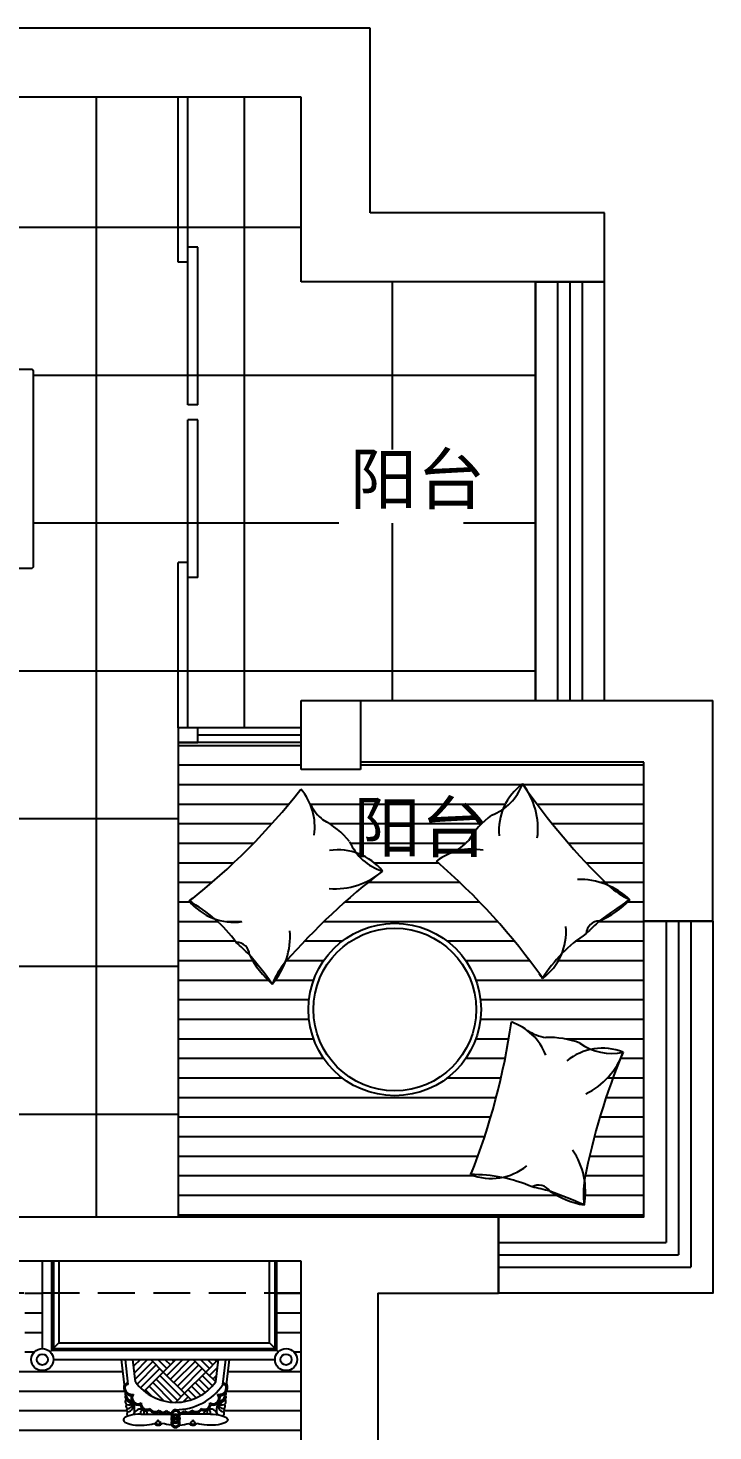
# Model space of a CAD drawing. Header units: millimetres. Extents: x 50914 to 68279, y -719533 to -710378.
# Drawn here: x 65501 to 68279, y -716073 to -710378 of the extents above; entities that cross this region are included whole.
import ezdxf

# ---------------------------------------------------------------- set-up
doc = ezdxf.new("R2010")
doc.units = ezdxf.units.MM
doc.header["$LTSCALE"] = 10
doc.linetypes.add('TRATTEGGIATA2', pattern=[0.375, 0.25, -0.125])
doc.layers.get('0').update_dxf_attribs({"linetype": 'CONTINUOUS'})
for name, color, linetype in [('__3', 250, 'CONTINUOUS'), ('__4', 38, 'CONTINUOUS'), ('___', 3, 'CONTINUOUS'), ('___0', 250, 'CONTINUOUS'), ('____', 45, 'CONTINUOUS'), ('____0', 250, 'CONTINUOUS'), ('_____', 5, 'CONTINUOUS'), ('________IFF-FURN-DETAIL', 252, 'CONTINUOUS')]:
    doc.layers.add(name, color=color, linetype=linetype)
doc.styles.add('DIM', font='arial.ttf')

msp = doc.modelspace()

# ---------------------------------------------------------------- hatches: boundary and pattern name
at = {"layer": '___0', "ltscale": 60}
h = msp.add_hatch(dxfattribs=at)
h.set_pattern_fill('ANSI31', color=256, scale=25, angle=135, style=0)
h.set_pattern_definition([(180, (-1176.07, -15426.53), (-7e-15, -79.375), [])])
edge = h.paths.add_edge_path()
edge.add_line((66190.7, -716539.9), (66190.7, -717744.2))
edge.add_line((66190.7, -717744.2), (65826.5, -717744.2))
edge.add_line((65826.5, -717744.2), (65826.5, -718703.2))
edge.add_line((65826.5, -718703.2), (66428.7, -718703.2))
edge.add_line((66428.7, -718703.2), (66428.7, -719253.2))
edge.add_line((66428.7, -719253.2), (66609.4, -719253.2))
edge.add_line((66609.4, -719253.2), (66609.4, -718403.2))
edge.add_line((66609.4, -718403.2), (66609.4, -716733.2))
edge.add_line((66609.4, -716733.2), (66609.4, -715513.2))
edge.add_line((66609.4, -715513.2), (66510.4, -715513.2))
edge.add_line((66510.4, -715513.2), (66510.4, -715745.7))
edge.add_line((66510.4, -715745.7), (66516.1, -715751.4))
edge.add_arc((66547.9, -715783.2), 45, 0, 135, ccw=False)
edge.add_arc((66547.9, -715783.2), 45, 180, 360, ccw=False)
edge.add_line((66502.9, -715783.2), (66318.4, -715783.2))
edge.add_line((66318.4, -715783.2), (66306.9, -715882))
edge.add_arc((66276.6, -715896.2), 33.5, -38.4102, 25.1452, ccw=False)
edge.add_arc((66296.1, -715922.2), 8.51, -51.2417, 37.9767, ccw=False)
edge.add_arc((66295.5, -715935.4), 8.85, -60.8604, 47.5954, ccw=False)
edge.add_arc((66288.2, -715953.4), 15.4, -54.8634, 41.5983, ccw=False)
edge.add_arc((66292.5, -715973.4), 8.76, -71.8146, 58.5496, ccw=False)
edge.add_arc((66290.4, -715988.3), 8.14, -66.8155, 53.5504, ccw=False)
edge.add_arc((66286.7, -716003.2), 10.2, -59.8676, 46.6026, ccw=False)
edge.add_ellipse((66240.7, -716027.5), major_axis=(70.6, 0), ratio=0.318785, start_angle=195.3273, end_angle=376.9357, ccw=False)
edge.add_arc((66170.1, -716027.5), 22.5, 220.6877, 319.3123, ccw=False)
edge.add_ellipse((66099.6, -716027.5), major_axis=(-70.6, 0), ratio=0.318785, start_angle=125.9695, end_angle=164.6727, ccw=False)
edge.add_arc((66099.6, -716041), 18, 207.8937, 332.1063, ccw=False)
edge.add_ellipse((66099.6, -716027.5), major_axis=(70.6, 0), ratio=0.318785, start_angle=195.3273, end_angle=234.0305, ccw=False)
edge.add_arc((66029, -716027.5), 22.5, 220.6877, 319.3123, ccw=False)
edge.add_ellipse((65958.4, -716027.5), major_axis=(70.6, 0), ratio=0.318785, start_angle=163.0643, end_angle=344.6727, ccw=False)
edge.add_arc((65912.5, -716003.2), 10.2, 133.3974, 239.8676, ccw=False)
edge.add_arc((65908.7, -715988.3), 8.14, 126.4496, 246.8155, ccw=False)
edge.add_arc((65906.6, -715973.4), 8.76, 121.4504, 251.8146, ccw=False)
edge.add_arc((65910.9, -715953.4), 15.4, 138.4017, 234.8634, ccw=False)
edge.add_arc((65903.7, -715935.4), 8.85, 132.4046, 240.8604, ccw=False)
edge.add_arc((65903, -715922.2), 8.51, 142.0233, 231.2417, ccw=False)
edge.add_arc((65922.6, -715896.2), 33.5, 154.8548, 218.4102, ccw=False)
edge.add_line((65892.2, -715882), (65880.8, -715783.2))
edge.add_line((65880.8, -715783.2), (65604, -715783.2))
edge.add_arc((65559, -715783.2), 45, 180, 360, ccw=False)
edge.add_arc((65559, -715783.2), 45, 90, 180, ccw=False)
edge.add_line((65559, -715738.2), (65559, -715513.2))
edge.add_line((65559, -715513.2), (65488.4, -715513.2))
edge.add_line((65488.4, -715513.2), (65488.4, -715783.2))
edge.add_line((65488.4, -715783.2), (64288.4, -715783.2))
edge.add_line((64288.4, -715783.2), (64288.4, -715513.2))
edge.add_line((64288.4, -715513.2), (60759.4, -715513.2))
edge.add_line((60759.4, -715513.2), (60759.4, -715563.2))
edge.add_line((60759.4, -715563.2), (60539.4, -715563.2))
edge.add_line((60539.4, -715563.2), (60539.4, -716433.2))
edge.add_line((60539.4, -716433.2), (61539.4, -716433.2))
edge.add_line((61539.4, -716433.2), (62309.4, -716433.2))
edge.add_line((62309.4, -716433.2), (62539.4, -716433.2))
edge.add_line((62539.4, -716433.2), (62539.4, -716953.2))
edge.add_line((62539.4, -716953.2), (63139.4, -716953.2))
edge.add_line((63139.4, -716953.2), (63139.4, -719253.2))
edge.add_line((63139.4, -719253.2), (63424.4, -719253.2))
edge.add_line((63424.4, -719253.2), (63424.4, -718703.2))
edge.add_line((63424.4, -718703.2), (64026.5, -718703.2))
edge.add_line((64026.5, -718703.2), (64026.5, -717744.2))
edge.add_line((64026.5, -717744.2), (63640.7, -717744.2))
edge.add_line((63640.7, -717744.2), (63640.7, -716539.9))
edge.add_line((63640.7, -716539.9), (66190.7, -716539.9))
at = {"layer": '___0'}
h = msp.add_hatch(dxfattribs=at)
h.set_pattern_fill('AR-PARQ1', color=256, scale=0.4, angle=225, style=0, double=1)
h.set_pattern_definition([(315, (-377761.78, -151500.34), (172.420918, -3e-14), [121.92, -121.92]), (315, (-377776.15, -151514.7), (172.420918, -3e-14), [121.92, -121.92]), (315, (-377790.51, -151529.07), (172.420918, -3e-14), [121.92, -121.92]), (315, (-377804.88, -151543.44), (172.420918, -3e-14), [121.92, -121.92]), (315, (-377819.25, -151557.81), (172.420918, -3e-14), [121.92, -121.92]), (315, (-377833.62, -151572.18), (172.420918, -3e-14), [121.92, -121.92]), (315, (-377847.99, -151586.55), (172.420918, -3e-14), [121.92, -121.92]), (225, (-377675.57, -151586.55), (-172.420918, 3e-14), [121.92, -121.92]), (225, (-377661.2, -151600.92), (-172.420918, 3e-14), [121.92, -121.92]), (225, (-377646.83, -151615.28), (-172.420918, 3e-14), [121.92, -121.92]), (225, (-377632.46, -151629.65), (-172.420918, 3e-14), [121.92, -121.92]), (225, (-377618.09, -151644.02), (-172.420918, 3e-14), [121.92, -121.92]), (225, (-377603.73, -151658.39), (-172.420918, 3e-14), [121.92, -121.92]), (225, (-377589.36, -151672.76), (-172.420918, 3e-14), [121.92, -121.92])])
edge = h.paths.add_edge_path()
edge.add_line((65926.1, -715783.2), (65936.6, -715874.1))
edge.add_ellipse((66099.6, -715755.5), major_axis=(-142.5, -142.5), ratio=1, start_angle=351.054, end_angle=458.946)
edge.add_line((66262.5, -715874.1), (66273.1, -715783.2))
edge.add_line((66273.1, -715783.2), (65926.1, -715783.2))

# ---------------------------------------------------------------- linework, layer by layer
at = {"ltscale": 60}
for p, q in [((66889.4, -710378.2), (53584.4, -710378.2)), ((66889.4, -711128.2), (66889.4, -710378.2)), ((66609.4, -710658.2), (57374.4, -710658.2)), ((66609.4, -711408.2), (66609.4, -710658.2)), ((67839.4, -711128.2), (66889.4, -711128.2)), ((67839.4, -711408.2), (67839.4, -711128.2)), ((67559.4, -711408.2), (66609.4, -711408.2)), ((67559.4, -711408.2), (67839.4, -711408.2)), ((66609.4, -713388.2), (66609.4, -713108.2)), ((66609.4, -713108.2), (66849.4, -713108.2)), ((66609.4, -713108.2), (68279.4, -713108.2)), ((66849.4, -713108.2), (66849.4, -713388.2)), ((68279.4, -714003.2), (68279.4, -713108.2)), ((67999.4, -713358.2), (66849.4, -713358.2)), ((67999.4, -714003.2), (67999.4, -713358.2)), ((66849.4, -713388.2), (66609.4, -713388.2)), ((68279.4, -714003.2), (67999.4, -714003.2)), ((61624.4, -715203.2), (67409.4, -715203.2)), ((67409.4, -715203.2), (67409.4, -715513.2)), ((66609.4, -715383.2), (61624.4, -715383.2)), ((66609.4, -716733.2), (66609.4, -715383.2)), ((66919.4, -715513.2), (67409.4, -715513.2)), ((66919.4, -715513.2), (66919.4, -716453.2))]:
    msp.add_line(p, q, dxfattribs=at)
msp.add_lwpolyline([(66189.4, -713218.2), (66109.4, -713218.2), (66109.4, -713278.2), (66189.4, -713278.2)], close=True, dxfattribs=at)
at = {"layer": '__3', "color": 250}
for p, q in [((65626.5, -715715.7), (65590.8, -715751.4)), ((66480.4, -715715.7), (66516.1, -715751.4))]:
    msp.add_line(p, q, dxfattribs=at)
for points in [[(65596.5, -715383.2), (65596.5, -715745.7), (66510.4, -715745.7), (66510.4, -715383.2)], [(65604, -715383.2), (65604, -715738.2), (66502.9, -715738.2), (66502.9, -715383.2)], [(65626.5, -715383.2), (65626.5, -715715.7), (66480.4, -715715.7), (66480.4, -715383.2)]]:
    msp.add_lwpolyline(points, dxfattribs=at)
for centre in [(65559, -715783.2), (66547.9, -715783.2)]:
    msp.add_circle(centre, 22.5, dxfattribs=at)
at = {"layer": '__4', "ltscale": 60}
for p, q in [((65779.4, -715203.2), (65779.4, -710658.2)), ((66379.4, -713218.2), (66379.4, -710658.2)), ((66609.4, -711188.2), (65439.3, -711188.2)), ((66979.4, -712088.8), (66979.4, -711408.2)), ((67559.4, -711788.2), (65522.4, -711788.2)), ((66761.7, -712388.2), (65522.4, -712388.2)), ((66979.4, -713108.2), (66979.4, -712388.2)), ((67559.4, -712388.2), (67267.9, -712388.2)), ((67559.4, -712988.2), (65228.2, -712988.2)), ((66109.4, -713588.2), (64011.4, -713588.2)), ((66109.4, -714188.2), (55394.4, -714188.2)), ((66109.4, -714788.2), (55394.4, -714788.2))]:
    msp.add_line(p, q, dxfattribs=at)
at = {"layer": '___', "ltscale": 60}
for p, q in [((67559.4, -713108.2), (67559.4, -711408.2)), ((67649.4, -711408.2), (67649.4, -713108.2)), ((67699.4, -711408.2), (67699.4, -713108.2)), ((67749.4, -711408.2), (67749.4, -713108.2)), ((68089.4, -714003.2), (68089.4, -715308.2)), ((68139.4, -714003.2), (68139.4, -715358.2)), ((68189.4, -714003.2), (68189.4, -715408.2)), ((67409.4, -715308.2), (68089.4, -715308.2)), ((67409.4, -715358.2), (68139.4, -715358.2)), ((67409.4, -715408.2), (68189.4, -715408.2))]:
    msp.add_line(p, q, dxfattribs=at)
msp.add_lwpolyline([(67559.4, -713108.2), (67839.4, -713108.2), (67839.4, -711408.2), (67559.4, -711408.2)], close=True, dxfattribs=at)
msp.add_lwpolyline([(68279.4, -715203.2), (68279.4, -715513.2), (67409.4, -715513.2), (67409.4, -715203.2), (67999.4, -715203.2), (67999.4, -714003.2), (68279.4, -714003.2), (68279.4, -715513.2), (67999.4, -715513.2)], dxfattribs=at)
at = {"layer": '___0', "ltscale": 60}
for p, q in [((66609.4, -713291.5), (66109.4, -713291.5)), ((66609.4, -713370.9), (66109.4, -713370.9)), ((67999.4, -713370.9), (66849.4, -713370.9)), ((67501.5, -713450.3), (66109.4, -713450.3)), ((67509.7, -713450.3), (67505.4, -713450.3)), ((67999.4, -713450.3), (67510, -713450.3)), ((66558.2, -713529.7), (66109.4, -713529.7)), ((67436.2, -713529.7), (66646.1, -713529.7)), ((67999.4, -713529.7), (67566.7, -713529.7)), ((66489.5, -713609), (66109.4, -713609)), ((67339.9, -713609), (66725.3, -713609)), ((67999.4, -713609), (67628.2, -713609)), ((66415.2, -713688.4), (66109.4, -713688.4)), ((67276.2, -713688.4), (66809.1, -713688.4)), ((67999.4, -713688.4), (67694.5, -713688.4)), ((66334.5, -713767.8), (66109.4, -713767.8)), ((67167, -713767.8), (66907.2, -713767.8)), ((67999.4, -713767.8), (67766.3, -713767.8)), ((66246.7, -713847.2), (66109.4, -713847.2)), ((67253.7, -713847.2), (66879.7, -713847.2)), ((67999.4, -713847.2), (67824, -713847.2)), ((66158.8, -713926.5), (66109.4, -713926.5)), ((67333.2, -713926.5), (66786.3, -713926.5)), ((67999.4, -713926.5), (67926.8, -713926.5)), ((66270.8, -714005.9), (66109.4, -714005.9)), ((66365, -714005.9), (66306.2, -714005.9)), ((67406.6, -714005.9), (66700.8, -714005.9)), ((67999.4, -714005.9), (67815.6, -714005.9)), ((66342.2, -714085.3), (66109.4, -714085.3)), ((66774.9, -714085.3), (66622.2, -714085.3)), ((67474.4, -714085.3), (67202.8, -714085.3)), ((67999.4, -714085.3), (67722.5, -714085.3)), ((66412.5, -714164.7), (66109.4, -714164.7)), ((66700, -714164.7), (66549.8, -714164.7)), ((67537.1, -714164.7), (67277.7, -714164.7)), ((67999.4, -714164.7), (67652.2, -714164.7)), ((66475.4, -714244), (66109.4, -714244)), ((66659.4, -714244), (66503.9, -714244)), ((67999.4, -714244), (67318.3, -714244)), ((66641, -714323.4), (66109.4, -714323.4)), ((67999.4, -714323.4), (67336.7, -714323.4)), ((66641.2, -714402.8), (66109.4, -714402.8)), ((67999.4, -714402.8), (67336.5, -714402.8)), ((66660, -714482.2), (66109.4, -714482.2)), ((67451.2, -714482.2), (67317.7, -714482.2)), ((67999.4, -714482.2), (67682.1, -714482.2)), ((66701.1, -714561.5), (66109.4, -714561.5)), ((67436.6, -714561.5), (67276.6, -714561.5)), ((67999.4, -714561.5), (67904.2, -714561.5)), ((66777, -714640.9), (66109.4, -714640.9)), ((67419.5, -714640.9), (67200.6, -714640.9)), ((67999.4, -714640.9), (67850.7, -714640.9)), ((67400, -714720.3), (66109.4, -714720.3)), ((67999.4, -714720.3), (67845.8, -714720.3)), ((67377.9, -714799.7), (66109.4, -714799.7)), ((67999.4, -714799.7), (67820.8, -714799.7)), ((67353.1, -714879), (66109.4, -714879)), ((67999.4, -714879), (67798.5, -714879)), ((67325.6, -714958.4), (66109.4, -714958.4)), ((67999.4, -714958.4), (67778.7, -714958.4)), ((67312, -715037.8), (66109.4, -715037.8)), ((67999.4, -715037.8), (67761.4, -715037.8)), ((67646.8, -715117.2), (66109.4, -715117.2)), ((67999.4, -715117.2), (67761.7, -715117.2)), ((67999.4, -715196.5), (66109.4, -715196.5))]:
    msp.add_line(p, q, dxfattribs=at)
at = {"layer": '___0'}
for p, q in [((65907.7, -715885.1), (65895.9, -715783.2)), ((66291.4, -715885.1), (66303.3, -715783.2))]:
    msp.add_line(p, q, dxfattribs=at)
for centre, radius, start, end in [((64472.2, -711794.7), 2713.1, 308.3553, 321.9221), ((66431.1, -713620), 233.2, 351.5711, 40.6819), ((67307.3, -713374.7), 212.1, 290.3629, 340.2876), ((67644.5, -713634.5), 233.2, 126.1712, 185.4901), ((67275.4, -713627.4), 294, 352.4801, 38.0483), ((69747.5, -711904.2), 2720, 214.5367, 225.9526), ((66839.4, -713424.7), 220, 208.77, 229.7767), ((66536.9, -713900.4), 347, 39.2383, 62.4802), ((67586.5, -713853.2), 347, 126.2995, 149.5414), ((66758.3, -713947.2), 233.2, 39.11, 98.4289), ((67000.5, -713597.1), 212.1, 203.3017, 253.2264), ((67301, -713944.5), 233.2, 78.6323, 127.7431), ((67126.9, -713526.7), 220, 295.8311, 316.8379), ((65377.7, -715807.2), 2713.1, 35.4165, 48.9833), ((68594.2, -715958.7), 2720, 127.4755, 138.8915), ((66746.5, -713578.2), 294, 265.4189, 310.9871), ((67738.1, -714128.3), 294, 46.0741, 91.6423), ((68094.1, -713597.2), 353.8, 227.7942, 244.5433), ((66347.5, -714143.6), 294, 126.6583, 130.9871), ((64878.6, -712198.6), 2144.1, 306.5237, 307.1415), ((66335.6, -713774.6), 233.2, 219.11, 278.4289), ((65866.2, -714441.7), 594.7, 36.2929, 60.9757), ((69007.9, -715565.8), 1963.7, 122.872, 127.2513), ((67672.4, -713663), 370.1, 293.367, 316.7564), ((69758.2, -716069.6), 2834.2, 133.1735, 134.6706), ((67819.1, -714056.3), 53.5, 89.8898, 177.5876), ((66269.9, -714066), 294, 319.0129, 4.5811), ((67450.5, -714047.7), 233.2, 306.1712, 5.4901), ((68092.6, -714550.8), 594.7, 123.3541, 148.0369), ((66346, -714143.2), 53.5, 2.8287, 90.5264), ((64434.7, -716182.9), 2834.2, 46.1124, 47.6095), ((64899.4, -715407.8), 1963.7, 35.8108, 40.1902), ((66731.3, -713976.5), 370.1, 206.3058, 229.6952), ((66818.6, -714394.3), 353.8, 140.733, 157.4821), ((67819.6, -714054.8), 294, 213.7195, 218.0483), ((65801.9, -715422.1), 2144.1, 33.5849, 34.2027), ((64775.7, -714031.6), 2713.1, 338.3553, 351.9221), ((67384.8, -714632.9), 233.2, 21.5711, 70.6819), ((67640.7, -714259.7), 220, 238.77, 259.7767), ((67616.7, -714822.9), 347, 69.2383, 92.4802), ((67831.8, -714752.7), 233.2, 69.11, 128.4289), ((67866.4, -714328.4), 212.1, 233.3017, 283.2264), ((70427.4, -715576.8), 2720, 157.4755, 168.8915), ((67637, -714439.1), 294, 295.4189, 340.9871), ((67468.2, -715099.8), 294, 349.0129, 34.5811), ((67379.4, -714814.6), 233.2, 249.11, 308.4289), ((65329.6, -714178.2), 2144.1, 336.5237, 337.1415), ((67574.2, -715128.2), 294, 156.6583, 160.9871), ((67306.4, -715627), 594.7, 66.2929, 90.9757), ((67572.7, -715128.6), 53.5, 32.8287, 120.5264), ((66937.3, -717850.7), 2834.2, 76.1124, 77.6095), ((68107.5, -715109.7), 353.8, 170.733, 187.4821), ((66952.2, -716947), 1963.7, 65.8108, 70.1902), ((67823, -714791.6), 370.1, 236.3058, 259.6952), ((65905.2, -715896.1), 16.3, 83.1756, 140.2175), ((65905.2, -715896.1), 11.3, 76.9997, 192.1327), ((66099.6, -715755.5), 231.5, 270, 325.9582), ((66294, -715896.1), 11.3, 347.8673, 103.0003), ((66294, -715896.1), 16.3, 39.7825, 96.8244), ((65905.2, -715896.1), 16.3, 190.9037, 192.1327), ((65922.6, -715896.2), 28.5, 184.534, 283.2488), ((65922.6, -715896.2), 33.5, 218.4102, 266.3156), ((65949.5, -715907.3), 56.1, 202.6143, 246.2352), ((65920.8, -715937.3), 22.2, 195.2459, 285.9332), ((65947.8, -715938.8), 28.9, 161.5522, 285.6522), ((65947.8, -715938.8), 23.9, 141.5905, 302.4274), ((66251.4, -715938.8), 23.9, 237.5726, 38.4095), ((66251.4, -715938.8), 28.9, 254.3478, 18.4478), ((66276.6, -715896.2), 28.5, 256.7512, 355.466), ((66249.6, -715907.3), 56.1, 293.7648, 337.3857), ((66278.3, -715937.3), 22.2, 254.0668, 344.7541), ((66276.6, -715896.2), 33.5, 273.6844, 321.5898), ((66294, -715896.1), 16.3, 347.8673, 349.0963), ((65910, -715947.1), 20.5, 247.1223, 325.7267), ((65904.2, -715958.8), 22.9, 269.0526, 359.7124), ((65899.4, -715967.5), 28.9, 282.2314, 17.87), ((65871.8, -715986.4), 61.7, 340.531, 26.7225), ((65957.6, -716012.2), 28.1, 64.9528, 169.2284), ((65983, -715962.5), 27.7, 188.2812, 293.1613), ((65970.5, -715999.9), 13.2, 94.5962, 203.1786), ((65983, -715962.5), 22.7, 170.7561, 303.3024), ((66035.3, -715986), 65.9, 180.6297, 196.7798), ((65952.4, -716020.9), 38.2, 24.5931, 63.5094), ((66017.3, -715969), 30.2, 219.1753, 299.5058), ((66017.3, -715969), 25.2, 209.94, 308.7799), ((66048.8, -715978), 23.9, 226.1504, 307.2288), ((66048.8, -715978), 18.9, 214.1051, 320.941), ((66082.7, -715975.3), 29.2, 228.0642, 267.7099), ((66082.7, -715975.3), 24.2, 217.1229, 269.2618), ((66099.6, -716005), 18, 227.6631, 210), ((66099.6, -716023), 18, 47.6631, 312.3369), ((66099.6, -716005), 13, 223.8131, 201.1684), ((66116.4, -715975.3), 24.2, 270.7382, 322.8771), ((66116.4, -715975.3), 29.2, 272.2901, 311.9358), ((66150.4, -715978), 18.9, 219.059, 325.8949), ((66150.4, -715978), 23.9, 232.7712, 313.8496), ((66181.8, -715969), 25.2, 231.2201, 330.06), ((66181.8, -715969), 30.2, 240.4942, 320.8247), ((66216.1, -715962.5), 22.7, 236.6976, 9.2439), ((66216.1, -715962.5), 27.7, 246.8387, 351.7188), ((66246.7, -716020.9), 38.2, 116.4906, 155.4069), ((66163.8, -715986), 65.9, 343.2202, 359.3703), ((66241.6, -716012.2), 28.1, 10.7716, 115.0472), ((66228.6, -715999.9), 13.2, 336.8214, 85.4038), ((66327.3, -715986.4), 61.7, 153.2775, 199.469), ((66299.8, -715967.5), 28.9, 162.13, 257.7686), ((66294.9, -715958.8), 22.9, 180.2876, 270.9474), ((66289.2, -715947.1), 20.5, 214.2733, 292.8777), ((66029, -716027.5), 17.5, 226.1134, 313.8866), ((66099.6, -716023), 18, 150, 210), ((66099.6, -716041), 18, 332.1063, 207.8937), ((66099.6, -716023), 13, 43.8131, 316.1869), ((66099.6, -716023), 13, 158.8316, 201.1684), ((66099.6, -716041), 13, 158.8316, 136.1869), ((66099.6, -716023), 13, 338.8316, 21.1684), ((66099.6, -716023), 18, 330, 30), ((66170.1, -716027.5), 17.5, 226.1134, 313.8866)]:
    msp.add_arc(centre, radius, start, end, dxfattribs=at)
for centre, end_param in [((65958.4, -716027.5), 3.141593), ((66099.6, -716027.5), 3.141592)]:
    msp.add_ellipse(centre, major_axis=(-70.6, 0), ratio=0.318785, start_param=2.546536, end_param=end_param, dxfattribs=at)
at = {"layer": '___0', "extrusion": (0, 0, -1)}
for centre, end_param in [((66099.6, -716027.5), 3.141592), ((66240.7, -716027.5), 3.141593)]:
    msp.add_ellipse(centre, major_axis=(70.6, 0), ratio=0.318785, start_param=2.546536, end_param=end_param, dxfattribs=at)
at = {"layer": '____', "ltscale": 60}
for p, q in [((66109.4, -711328.2), (66109.4, -710658.2)), ((66149.4, -711908.2), (66149.4, -710658.2)), ((66189.4, -711268.2), (66149.4, -711268.2)), ((66189.4, -711908.2), (66189.4, -711268.2)), ((66149.4, -711328.2), (66109.4, -711328.2)), ((66189.4, -711908.2), (66149.4, -711908.2)), ((66149.4, -713218.2), (66149.4, -711968.2)), ((66189.4, -711968.2), (66149.4, -711968.2)), ((66189.4, -712608.2), (66189.4, -711968.2)), ((66109.4, -713218.2), (66109.4, -712548.2)), ((66149.4, -712548.2), (66109.4, -712548.2)), ((66189.4, -712608.2), (66149.4, -712608.2)), ((66609.4, -713218.2), (66109.4, -713218.2)), ((66109.4, -713218.2), (66109.4, -713278.2)), ((66609.4, -713248.2), (66189.4, -713248.2)), ((66609.4, -713278.2), (66109.4, -713278.2)), ((66109.4, -713278.2), (66109.4, -715203.2)), ((65892.7, -715885.7), (65880.8, -715783.2)), ((65936.6, -715874.1), (65926.1, -715783.2)), ((66262.5, -715874.1), (66273.1, -715783.2)), ((66306.5, -715885.7), (66318.4, -715783.2)), ((65958.4, -716005), (66081.6, -716005)), ((66240.7, -716005), (66117.6, -716005))]:
    msp.add_line(p, q, dxfattribs=at)
msp.add_lwpolyline([(64704.4, -712528), (64704.4, -711806.4, -0.414214), (64722.4, -711788.4), (64758.4, -711788.4), (64798.5, -711788.4), (64798.5, -711717.2), (65432.4, -711717.2), (65432.4, -711762.2), (65513.4, -711762.2, -0.414214), (65522.4, -711771.2), (65522.4, -712563.2, -0.414214), (65513.4, -712572.2), (65432.4, -712572.2), (65432.4, -712617.2), (64798.5, -712617.2), (64798.5, -712545.9), (64758.4, -712545.9), (64722.4, -712545.9, -0.414214)], format="xyb", close=True, dxfattribs=at)
for points in [[(65559, -715383.2), (65559, -715738.2)], [(66609.4, -715738.2), (66609.4, -715383.2)], [(65604, -715783.2), (66502.9, -715783.2)]]:
    msp.add_lwpolyline(points, dxfattribs=at)
for centre, radius in [((66988.8, -714362.3), 350), ((65559, -715783.2), 45), ((66547.9, -715783.2), 45)]:
    msp.add_circle(centre, radius, dxfattribs=at)
for centre, radius, start, end in [((65922.6, -715896.2), 33.5, 154.8548, 218.4102), ((66099.6, -715755.5), 201.5, 216.054, 323.946), ((66276.6, -715896.2), 33.5, 321.5898, 25.1452), ((65903, -715922.2), 8.51, 142.0233, 231.2417), ((65903.7, -715935.4), 8.85, 132.4046, 240.8604), ((65910.9, -715953.4), 15.4, 138.4017, 234.8634), ((66288.2, -715953.4), 15.4, 305.1366, 41.5983), ((66295.5, -715935.4), 8.85, 299.1396, 47.5954), ((66296.1, -715922.2), 8.51, 308.7583, 37.9767), ((65906.6, -715973.4), 8.76, 121.4504, 251.8146), ((65908.7, -715988.3), 8.14, 126.4496, 246.8155), ((65912.5, -716003.2), 10.2, 133.3974, 239.8676), ((66286.7, -716003.2), 10.2, 300.1324, 46.6026), ((66290.4, -715988.3), 8.14, 293.1845, 53.5504), ((66292.5, -715973.4), 8.76, 288.1854, 58.5496), ((66029, -716027.5), 22.5, 220.6877, 319.3123), ((66099.6, -716041), 18, 207.8937, 332.1063), ((66170.1, -716027.5), 22.5, 220.6877, 319.3123)]:
    msp.add_arc(centre, radius, start, end, dxfattribs=at)
for centre, major_axis, start_param, end_param in [((65958.4, -716027.5), (70.6, 0), 1.570796, 5.573049), ((66099.6, -716027.5), (-70.6, 0), 1.798148, 2.431456)]:
    msp.add_ellipse(centre, major_axis=major_axis, ratio=0.318785, start_param=start_param, end_param=end_param, dxfattribs=at)
at = {"layer": '____', "ltscale": 60, "extrusion": (0, 0, -1)}
for centre, start_param in [((66240.7, -716027.5), -1.570796), ((66099.6, -716027.5), 1.798148)]:
    msp.add_ellipse(centre, major_axis=(70.6, 0), ratio=0.318785, start_param=start_param, end_param=2.431456, dxfattribs=at)
at = {"layer": '____0'}
msp.add_circle((66988.8, -714362.3), 330, dxfattribs=at)
at = {"layer": '_____', "linetype": 'TRATTEGGIATA2', "ltscale": 60}
msp.add_line((66609.4, -715513.2), (60759.4, -715513.2), dxfattribs=at)

# ---------------------------------------------------------------- texts
at = {"layer": '________IFF-FURN-DETAIL', "char_height": 274.56, "attachment_point": 1, "style": 'DIM'}
for insert in [(66805.6, -712108.2), (66820.5, -713521.3)]:
    msp.add_mtext('{\\fNSimSun|b0|i0|c134|p49;\\H0.7333x;阳台}', dxfattribs=dict(at, insert=insert))

doc.saveas('drawing.dxf')
